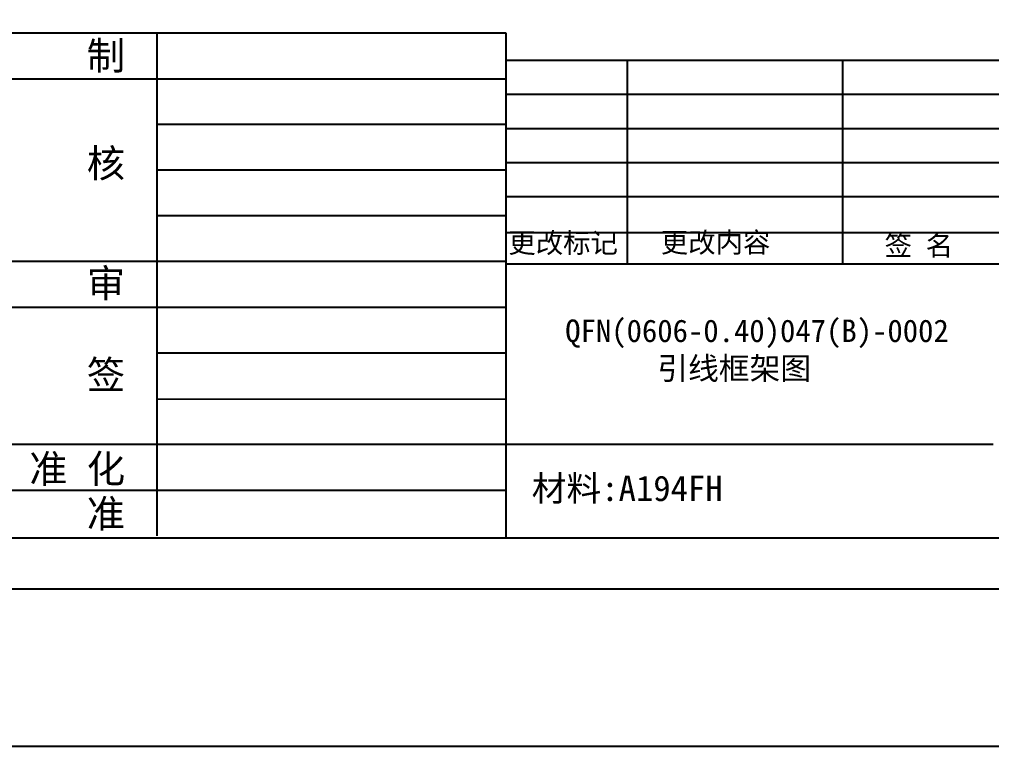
# Model space of a CAD drawing. Header units: inches. Extents: x 5 to 403, y 5 to 265.
# Drawn here: x 48.4 to 134.6, y 5.4 to 69.9 of the extents above; entities that cross this region are included whole.
import ezdxf

# ---------------------------------------------------------------- set-up
doc = ezdxf.new("R2010")
doc.units = ezdxf.units.IN
doc.header["$MEASUREMENT"] = 0
doc.styles.add('宋体', font='')
doc.styles.get('宋体').set_extended_font_data('SimSun')

msp = doc.modelspace()

# ---------------------------------------------------------------- linework, layer by layer
for p, q in [((91.60143, 68.6594, 0.17691), (42.23736, 68.6594, 0.17691)), ((60.61151, 68.6594, 0.17691), (60.61151, 24.06607, 0.17691)), ((91.60143, 23.88191, 0.17691), (91.60143, 68.6594, 0.17691)), ((91.60143, 66.2688, 0.17691), (144.65344, 66.2688, 0.17691)), ((102.32794, 66.2688, 0.17691), (102.32794, 48.18888, 0.17691)), ((121.42799, 66.2688, 0.17691), (121.42799, 48.18888, 0.17691)), ((42.23736, 64.60617, 0.17691), (91.60143, 64.60617, 0.17691)), ((91.60143, 63.24149, 0.17691), (144.65344, 63.24149, 0.17691)), ((91.60143, 60.55294, 0.17691), (60.61151, 60.55294, 0.17691)), ((91.60143, 60.21418, 0.17691), (144.65344, 60.21418, 0.17691)), ((91.60143, 57.18687, 0.17691), (144.65344, 57.18687, 0.17691)), ((91.60143, 56.49971, 0.17691), (60.61151, 56.49971, 0.17691)), ((91.60143, 54.15956, 0.17691), (144.65344, 54.15956, 0.17691)), ((91.60143, 52.44648, 0.17691), (60.61151, 52.44648, 0.17691)), ((91.60143, 50.98809, 0.17691), (144.65344, 50.98809, 0.17691)), ((91.60143, 48.39325, 0.17691), (22.8815, 48.39325, 0.17691)), ((91.60143, 48.18888, 0.17691), (179.45302, 48.18888, 0.17691)), ((91.60143, 44.34002, 0.17691), (22.8815, 44.34002, 0.17691)), ((91.60143, 40.28679, 0.17691), (60.61151, 40.28679, 0.17691)), ((60.61151, 36.22576, 0.17691), (91.60143, 36.21261, 0.17691)), ((134.79209, 32.17253, 0.17691), (22.8815, 32.17253, 0.17691)), ((42.23736, 28.1193, 0.17691), (91.60143, 28.1193, 0.17691))]:
    msp.add_line(p, q)
at = {"ltscale": 0.05, "elevation": 0.24017}
msp.add_lwpolyline([(5.27766, 265.2686), (403.30716, 265.2686), (403.30716, 5.38879), (5.27766, 5.38879)], close=True, dxfattribs=at)
at = {"elevation": 0.17691}
for points in [[(22.8815, 244.25775), (184.84522, 244.25775), (184.84522, 19.34948), (22.8815, 19.34948)], [(42.23736, 239.69797), (179.45302, 239.69797), (179.45302, 23.88191), (42.23736, 23.88191)]]:
    msp.add_lwpolyline(points, close=True, dxfattribs=at)

# ---------------------------------------------------------------- texts
at = {"style": '宋体'}
for s, p in [('拟    制', (44.22001, 65.41028, 0.17691)), ('审    核', (44.22001, 55.86829, 0.17691)), ('复    审', (44.22001, 45.23329, 0.17691)), ('会    签', (44.22001, 37.11903, 0.17691)), ('标 准 化', (44.20763, 28.78036, 0.17691)), ('批    准', (44.20763, 24.79878, 0.17691))]:
    msp.add_text(s, height=2.493628, dxfattribs=at).set_placement(p)
at = {"attachment_point": 1, "style": '宋体'}
for s, insert, char_height in [('{\\fSimSun|b0|i0|c134|p2;更改标记}', (91.79006, 50.95582, 0.17691), 1.7811626), ('{\\fSimSun|b0|i0|c134|p2;签 名}', (125.15359, 50.72849, 0.17691), 1.7811626), ('材料:A194FH', (93.86321, 29.4227, 0.25666), 2.260728)]:
    msp.add_mtext(s, dxfattribs=dict(at, insert=insert, char_height=char_height))
for s, insert, char_height, width in [('{\\fSimSun|b0|i0|c134|p2;更改内容}', (105.30897, 50.98809, 0.17691), 1.7811626, 11.0226914), ('{\\C0;QFN(0606-0.40)047(B)-0002\\P      引线框架图}', (96.83506, 43.26247, 0.25666), 2, 52.5523677)]:
    msp.add_mtext(s, dxfattribs=dict(at, insert=insert, char_height=char_height, width=width))

doc.saveas('drawing.dxf')
